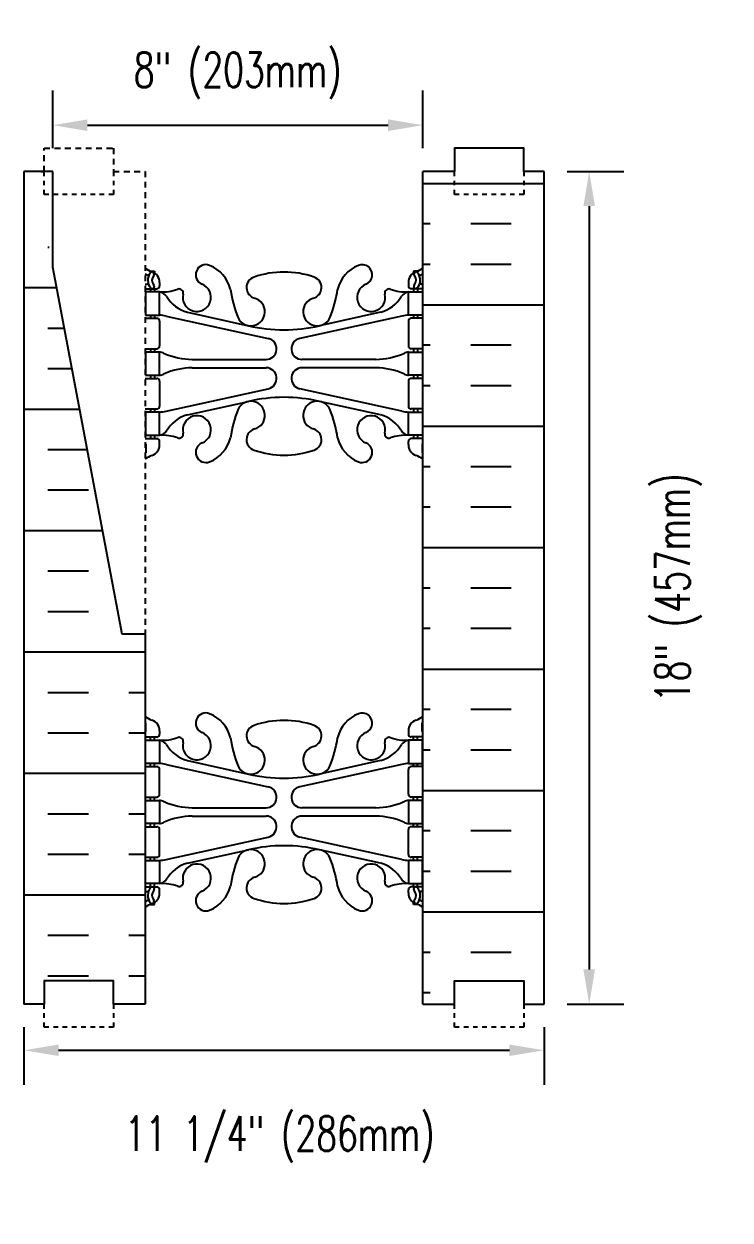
# Model space of a CAD drawing. Header units: inches. Extents: x 160 to 212.4, y 151.6 to 193.7.
# Drawn here: x 178.4 to 193.68, y 151.57 to 177.43 of the extents above; entities that cross this region are included whole.
import ezdxf

# ---------------------------------------------------------------- set-up
doc = ezdxf.new("R2010")
doc.units = ezdxf.units.IN
doc.header["$MEASUREMENT"] = 0
doc.linetypes.add('DASHED2', pattern=[0.375, 0.25, -0.125])
doc.linetypes.add('HIDDEN2', pattern=[0.1875, 0.125, -0.0625])
for name, color, linetype in [('HATCH', 12, 'Continuous'), ('Hidden2', 12, 'HIDDEN2'), ('line25', 2, 'Continuous'), ('LINE50', 5, 'Continuous'), ('LINE9', 9, 'Continuous'), ('TEXT', 4, 'Continuous'), ('Web_Edge', 9, 'Continuous')]:
    doc.layers.add(name, color=color, linetype=linetype)
doc.styles.add('DIM', font='romans.shx', dxfattribs={"width": 0.7})
doc.dimstyles.new('ext_8', dxfattribs={"dimscale": 8, "dimtxt": 0.09375, "dimasz": 0.09375, "dimexe": 0.09375, "dimexo": 0.0625, "dimgap": 0.0625, "dimtad": 1, "dimdec": 1, "dimzin": 3, "dimdsep": 46, "dimlunit": 4, "dimtxsty": 'DIM', "dimcen": 0.09, "dimdle": 0.09375, "dimclrt": 4, "dimadec": 0, "dimazin": 0, "dimtfac": 1, "dimtdec": 1, "dimtmove": 2, "dimatfit": 3, "dimfxl": 0, "dimfrac": 2, "dimtolj": 1, "dimtzin": 0, "dimarcsym": 0})

# ---------------------------------------------------------------- blocks, each defined once
blk = doc.blocks.new('*D19')
at = {"layer": 'Defpoints', "color": 0}
for p in [(189.654, 174.242), (189.654, 156.242), (190.629, 156.242)]:
    blk.add_point(p, dxfattribs=at)
at = {"layer": 'TEXT', "color": 0, "lineweight": -2}
for p, q in [((190.154, 174.242), (191.379, 174.242)), ((190.629, 173.492), (190.629, 156.992)), ((190.154, 156.242), (191.379, 156.242))]:
    blk.add_line(p, q, dxfattribs=at)
at = {"layer": 'TEXT', "color": 0}
for points in [[(190.504, 173.492), (190.754, 173.492), (190.629, 174.242)], [(190.504, 156.992), (190.754, 156.992), (190.629, 156.242)]]:
    blk.add_solid(points, dxfattribs=at)
at = {"layer": 'TEXT', "color": 4, "insert": (192.557, 165.242), "char_height": 0.75, "attachment_point": 5, "rotation": 90, "style": 'DIM'}
blk.add_mtext('\\A1;18" (457mm)', dxfattribs=at)
blk = doc.blocks.new('*D20')
at = {"layer": 'Defpoints', "color": 0}
for p in [(187.029, 175.242), (179.029, 174.242), (187.029, 174.242)]:
    blk.add_point(p, dxfattribs=at)
at = {"layer": 'TEXT', "color": 0, "lineweight": -2}
for p, q in [((179.029, 174.742), (179.029, 175.992)), ((187.029, 174.742), (187.029, 175.992)), ((179.779, 175.242), (186.279, 175.242))]:
    blk.add_line(p, q, dxfattribs=at)
at = {"layer": 'TEXT', "color": 0}
for points in [[(179.779, 175.367), (179.779, 175.117), (179.029, 175.242)], [(186.279, 175.367), (186.279, 175.117), (187.029, 175.242)]]:
    blk.add_solid(points, dxfattribs=at)
at = {"layer": 'TEXT', "color": 4, "insert": (183.029, 176.313), "char_height": 0.75, "attachment_point": 5, "style": 'DIM'}
blk.add_mtext('\\A1;8" (203mm)', dxfattribs=at)
blk = doc.blocks.new('*D21')
at = {"layer": 'Defpoints', "color": 0}
for p in [(178.404, 156.242), (189.654, 156.242), (189.654, 155.243)]:
    blk.add_point(p, dxfattribs=at)
at = {"layer": 'TEXT', "color": 0, "lineweight": -2}
for p, q in [((178.404, 155.742), (178.404, 154.493)), ((189.654, 155.742), (189.654, 154.493)), ((179.154, 155.243), (188.904, 155.243))]:
    blk.add_line(p, q, dxfattribs=at)
at = {"layer": 'TEXT', "color": 0}
for points in [[(179.154, 155.368), (179.154, 155.118), (178.404, 155.243)], [(188.904, 155.368), (188.904, 155.118), (189.654, 155.243)]]:
    blk.add_solid(points, dxfattribs=at)
at = {"layer": 'TEXT', "color": 4, "insert": (183.938, 153.317), "char_height": 0.75, "attachment_point": 5, "style": 'DIM'}
blk.add_mtext('\\A1;11 1/4" (286mm)', dxfattribs=at)
blk = doc.blocks.new('6 web')
at = {"layer": 'Web_Edge'}
for p, q in [((-2.89, 6.845), (-2.8, 6.845)), ((-2.8, 6.845), (-2.8, 6.803)), ((2.89, 6.845), (2.8, 6.845)), ((2.8, 6.845), (2.8, 6.803)), ((-3, 6.566), (-2.958, 6.566)), ((-3, 6.466), (-2.752, 6.466)), ((-2.89, 6.466), (-2.89, 6.396)), ((-2.8, 6.466), (-2.8, 6.396)), ((-2.69, 6.596), (-2.69, 6.529)), ((2.69, 6.596), (2.69, 6.529)), ((3, 6.466), (2.752, 6.466)), ((2.8, 6.466), (2.8, 6.396)), ((2.89, 6.466), (2.89, 6.396)), ((3, 6.566), (2.958, 6.566)), ((-2.09, 5.955), (-0.768, 5.665)), ((2.09, 5.955), (0.768, 5.665)), ((-3, 5.826), (-2.752, 5.826)), ((-2.89, 5.896), (-2.89, 5.826)), ((-2.8, 5.896), (-2.8, 5.826)), ((-2.69, 5.764), (-2.69, 5.229)), ((-2.551, 5.872), (-0.34, 5.391)), ((2.551, 5.872), (0.34, 5.391)), ((2.69, 5.764), (2.69, 5.229)), ((3, 5.826), (2.752, 5.826)), ((2.8, 5.896), (2.8, 5.826)), ((2.89, 5.896), (2.89, 5.826)), ((-3, 5.166), (-2.752, 5.166)), ((-2.89, 5.166), (-2.89, 5.096)), ((-2.8, 5.166), (-2.8, 5.096)), ((-1.985, 4.936), (-0.389, 4.936)), ((1.985, 4.936), (0.389, 4.936)), ((3, 5.166), (2.752, 5.166)), ((2.8, 5.166), (2.8, 5.096)), ((2.89, 5.166), (2.89, 5.096)), ((-1.985, 4.756), (-0.389, 4.756)), ((1.985, 4.756), (0.389, 4.756)), ((-3, 4.526), (-2.752, 4.526)), ((-2.89, 4.596), (-2.89, 4.526)), ((-2.8, 4.596), (-2.8, 4.526)), ((-2.69, 4.464), (-2.69, 3.929)), ((2.69, 4.464), (2.69, 3.929)), ((3, 4.526), (2.752, 4.526)), ((2.8, 4.596), (2.8, 4.526)), ((2.89, 4.596), (2.89, 4.526)), ((-2.551, 3.82), (-0.34, 4.302)), ((2.551, 3.82), (0.34, 4.302)), ((-2.09, 3.737), (-0.768, 4.028)), ((2.09, 3.737), (0.768, 4.028)), ((-3, 3.866), (-2.752, 3.866)), ((-2.89, 3.866), (-2.89, 3.796)), ((-2.8, 3.866), (-2.8, 3.796)), ((3, 3.866), (2.752, 3.866)), ((2.8, 3.866), (2.8, 3.796)), ((2.89, 3.866), (2.89, 3.796)), ((-3, 3.226), (-2.752, 3.226)), ((-2.99, 3.106), (-2.99, 2.92)), ((-2.89, 3.296), (-2.89, 3.226)), ((-2.8, 3.296), (-2.8, 3.226)), ((-2.69, 3.096), (-2.69, 3.164)), ((2.69, 3.096), (2.69, 3.164)), ((3, 3.226), (2.752, 3.226)), ((2.8, 3.296), (2.8, 3.226)), ((2.89, 3.296), (2.89, 3.226)), ((2.99, 3.106), (2.99, 2.92)), ((-2.99, -3.106), (-2.99, -2.92)), ((-2.69, -3.096), (-2.69, -3.164)), ((2.69, -3.096), (2.69, -3.164)), ((2.99, -3.106), (2.99, -2.92)), ((-3, -3.226), (-2.752, -3.226)), ((-2.89, -3.296), (-2.89, -3.226)), ((-2.8, -3.296), (-2.8, -3.226)), ((3, -3.226), (2.752, -3.226)), ((2.8, -3.296), (2.8, -3.226)), ((2.89, -3.296), (2.89, -3.226)), ((-3, -3.866), (-2.752, -3.866)), ((-2.89, -3.866), (-2.89, -3.796)), ((-2.8, -3.866), (-2.8, -3.796)), ((-2.551, -3.82), (-0.34, -4.302)), ((-2.09, -3.737), (-0.768, -4.028)), ((2.551, -3.82), (0.34, -4.302)), ((2.09, -3.737), (0.768, -4.028)), ((3, -3.866), (2.752, -3.866)), ((2.8, -3.866), (2.8, -3.796)), ((2.89, -3.866), (2.89, -3.796)), ((-2.69, -4.464), (-2.69, -3.929)), ((2.69, -4.464), (2.69, -3.929)), ((-3, -4.526), (-2.752, -4.526)), ((-2.89, -4.596), (-2.89, -4.526)), ((-2.8, -4.596), (-2.8, -4.526)), ((3, -4.526), (2.752, -4.526)), ((2.8, -4.596), (2.8, -4.526)), ((2.89, -4.596), (2.89, -4.526)), ((-1.985, -4.756), (-0.389, -4.756)), ((1.985, -4.756), (0.389, -4.756)), ((-3, -5.166), (-2.752, -5.166)), ((-2.89, -5.166), (-2.89, -5.096)), ((-2.8, -5.166), (-2.8, -5.096)), ((-1.985, -4.936), (-0.389, -4.936)), ((1.985, -4.936), (0.389, -4.936)), ((3, -5.166), (2.752, -5.166)), ((2.8, -5.166), (2.8, -5.096)), ((2.89, -5.166), (2.89, -5.096)), ((-2.69, -5.764), (-2.69, -5.229)), ((-2.551, -5.872), (-0.34, -5.391)), ((2.551, -5.872), (0.34, -5.391)), ((2.69, -5.764), (2.69, -5.229)), ((-2.09, -5.955), (-0.768, -5.665)), ((2.09, -5.955), (0.768, -5.665)), ((-3, -5.826), (-2.752, -5.826)), ((-2.89, -5.896), (-2.89, -5.826)), ((-2.8, -5.896), (-2.8, -5.826)), ((3, -5.826), (2.752, -5.826)), ((2.8, -5.896), (2.8, -5.826)), ((2.89, -5.896), (2.89, -5.826)), ((-2.89, -6.466), (-2.89, -6.396)), ((-2.8, -6.466), (-2.8, -6.396)), ((2.8, -6.466), (2.8, -6.396)), ((2.89, -6.466), (2.89, -6.396)), ((-3, -6.466), (-2.752, -6.466)), ((-3, -6.566), (-2.958, -6.566)), ((-2.69, -6.596), (-2.69, -6.529)), ((2.69, -6.596), (2.69, -6.529)), ((3, -6.466), (2.752, -6.466)), ((3, -6.566), (2.958, -6.566)), ((-2.89, -6.845), (-2.8, -6.845)), ((-2.8, -6.845), (-2.8, -6.803)), ((2.8, -6.845), (2.8, -6.803)), ((2.89, -6.845), (2.8, -6.845))]:
    blk.add_line(p, q, dxfattribs=at)
for points in [[(-2.995, 5.896), (-2.695, 5.896), (-2.695, 6.396), (-2.995, 6.396)], [(2.995, 5.896), (2.695, 5.896), (2.695, 6.396), (2.995, 6.396)], [(-2.995, 4.596), (-2.695, 4.596), (-2.695, 5.096), (-2.995, 5.096)], [(2.995, 4.596), (2.695, 4.596), (2.695, 5.096), (2.995, 5.096)], [(-2.995, 3.296), (-2.695, 3.296), (-2.695, 3.796), (-2.995, 3.796)], [(2.995, 3.296), (2.695, 3.296), (2.695, 3.796), (2.995, 3.796)], [(-2.995, -3.296), (-2.695, -3.296), (-2.695, -3.796), (-2.995, -3.796)], [(2.995, -3.296), (2.695, -3.296), (2.695, -3.796), (2.995, -3.796)], [(-2.995, -4.596), (-2.695, -4.596), (-2.695, -5.096), (-2.995, -5.096)], [(2.995, -4.596), (2.695, -4.596), (2.695, -5.096), (2.995, -5.096)], [(-2.995, -5.896), (-2.695, -5.896), (-2.695, -6.396), (-2.995, -6.396)], [(2.995, -5.896), (2.695, -5.896), (2.695, -6.396), (2.995, -6.396)]]:
    blk.add_lwpolyline(points, close=True, dxfattribs=at)
for centre, radius, start, end in [((-1.69, 6.766), 0.22, 68.1963, 248.1963), ((1.69, 6.766), 0.22, 291.8037, 111.8037), ((-2.69, 7.303), 0.5, 231.6833, 250.5288), ((-2.69, 7.303), 0.6, 238.8907, 245.0748), ((-2.696, 6.651), 0.25, 140.1145, 222.4609), ((-2.951, 6.741), 0.02, 340.7916, 65.0748), ((-2.854, 6.782), 0.045, 319.1879, 141.448), ((-2.94, 6.596), 0.25, 0, 70.5288), ((-2.696, 6.651), 0.16, 140.0001, 222.4609), ((-1.885, 6.278), 0.745, 13.2652, 68.1963), ((0, 4.825), 2, 90, 108.923), ((0, 4.825), 2, 71.077, 90), ((1.885, 6.278), 0.745, 111.8037, 166.7348), ((2.94, 6.596), 0.25, 109.4712, 180), ((2.854, 6.782), 0.045, 38.552, 220.8121), ((2.696, 6.651), 0.16, 317.5391, 39.9999), ((2.69, 7.303), 0.5, 289.4712, 308.3167), ((2.696, 6.651), 0.25, 317.5391, 39.8855), ((2.951, 6.741), 0.02, 114.9252, 199.2084), ((2.69, 7.303), 0.6, 294.9252, 301.1093), ((-2.958, 6.586), 0.02, 270, 14.1541), ((-2.848, 6.512), 0.045, 222.4609, 42.4609), ((-2.752, 6.529), 0.0625, 270, 0), ((-1.885, 6.278), 0.305, 166.6795, 68.1963), ((-0.571, 6.49), 0.24, 108.923, 254.2747), ((0.571, 6.49), 0.24, 285.7253, 71.077), ((1.885, 6.278), 0.305, 111.8037, 13.3205), ((2.752, 6.529), 0.0625, 180, 270), ((2.848, 6.512), 0.045, 137.5391, 317.5391), ((2.958, 6.586), 0.02, 165.8459, 270), ((-2.639, 7.395), 1, 266.7879, 289.9067), ((-2.738, 6.15), 0.25, 37.2777, 80.0823), ((-1.891, 6.678), 0.75, 210.155, 254.5838), ((-2.269, 6.369), 0.09, 346.6795, 108.8651), ((1.803, 6.92), 3, 189.0273, 201.1984), ((-0.718, 5.966), 0.305, 205.3782, 74.2747), ((0.718, 5.966), 0.305, 105.7253, 334.6218), ((-1.803, 6.92), 3, 338.8016, 350.9727), ((1.891, 6.678), 0.75, 285.4162, 329.845), ((2.269, 6.369), 0.09, 71.1349, 193.3205), ((2.639, 7.395), 1, 250.0933, 273.2121), ((2.738, 6.15), 0.25, 99.9177, 142.7223), ((-2.752, 5.764), 0.0625, 0, 90), ((-2.786, 4.9), 1, 76.4291, 84.7991), ((2.786, 4.9), 1, 95.2009, 103.5709), ((2.752, 5.764), 0.0625, 90, 180), ((0, 8.932), 3.356, 256.7692, 270), ((0, 8.932), 3.356, 270, 283.2308), ((-2.752, 5.229), 0.0625, 270, 0), ((-0.389, 5.166), 0.23, 270, 77.6055), ((0.389, 5.166), 0.23, 102.3945, 270), ((2.752, 5.229), 0.0625, 180, 270), ((-2.699, 4.877), 0.219, 60.4937, 88.92), ((-1.955, 6.536), 1.6, 246.5673, 268.9203), ((1.955, 6.536), 1.6, 271.0797, 293.4327), ((2.699, 4.877), 0.219, 91.08, 119.5063), ((-1.955, 3.156), 1.6, 91.0797, 113.4327), ((-1.955, 3.156), 1.6, 91.0797, 113.4327), ((-0.389, 4.526), 0.23, 282.3945, 90), ((0.389, 4.526), 0.23, 90, 257.6055), ((1.955, 3.156), 1.6, 66.5673, 88.9203), ((1.955, 3.156), 1.6, 66.5673, 88.9203), ((-2.752, 4.464), 0.0625, 0, 90), ((-2.699, 4.815), 0.219, 271.08, 299.5063), ((-2.699, 4.815), 0.219, 271.08, 299.5063), ((2.699, 4.815), 0.219, 240.4937, 268.92), ((2.699, 4.815), 0.219, 240.4937, 268.92), ((2.752, 4.464), 0.0625, 90, 180), ((-2.752, 3.929), 0.0625, 270, 0), ((-0.718, 3.727), 0.305, 285.7253, 154.6218), ((0, 0.761), 3.356, 90, 103.2308), ((0, 0.761), 3.356, 76.7692, 90), ((0.718, 3.727), 0.305, 25.3782, 254.2747), ((2.752, 3.929), 0.0625, 180, 270), ((-2.786, 4.792), 1, 275.2009, 283.5709), ((-1.891, 3.014), 0.75, 105.4162, 149.845), ((-1.885, 3.414), 0.305, 291.8037, 193.3205), ((1.803, 2.773), 3, 158.8016, 170.9727), ((-1.803, 2.773), 3, 9.0273, 21.1984), ((1.885, 3.414), 0.305, 346.6795, 248.1963), ((1.891, 3.014), 0.75, 30.155, 74.5838), ((2.786, 4.792), 1, 256.4291, 264.7991), ((-2.738, 3.542), 0.25, 279.9177, 322.7223), ((-0.571, 3.202), 0.24, 105.7253, 251.077), ((0.571, 3.202), 0.24, 288.923, 74.2747), ((2.738, 3.542), 0.25, 217.2777, 260.0823), ((-3.01, 3.106), 0.02, 0, 60.012), ((-2.752, 3.164), 0.0625, 360, 90), ((-2.639, 2.298), 1, 70.0933, 93.2121), ((-2.269, 3.323), 0.09, 251.1349, 13.3205), ((-1.69, 2.927), 0.22, 111.8037, 291.8037), ((-1.885, 3.414), 0.745, 291.8037, 346.7348), ((1.885, 3.414), 0.745, 193.2652, 248.1963), ((1.69, 2.927), 0.22, 248.1963, 68.1963), ((2.269, 3.323), 0.09, 166.6795, 288.8651), ((2.639, 2.298), 1, 86.7879, 109.9067), ((2.752, 3.164), 0.0625, 90, 180), ((3.01, 3.106), 0.02, 119.988, 180), ((-3.01, 2.92), 0.02, 301.073, 0), ((-2.69, 2.389), 0.6, 121.073, 121.1093), ((-2.69, 2.389), 0.5, 109.4712, 128.3167), ((-2.94, 3.096), 0.25, 289.4712, 360), ((0, 4.867), 2, 251.077, 270), ((0, 4.867), 2, 270, 288.923), ((2.94, 3.096), 0.25, 180, 250.5288), ((2.69, 2.389), 0.5, 51.6833, 70.5288), ((3.01, 2.92), 0.02, 180, 238.927), ((2.69, 2.389), 0.6, 58.8907, 58.927), ((-2.69, -2.389), 0.5, 231.6833, 250.5288), ((-1.69, -2.927), 0.22, 68.1963, 248.1963), ((-1.885, -3.414), 0.745, 13.2652, 68.1963), ((1.885, -3.414), 0.745, 111.8037, 166.7348), ((1.69, -2.927), 0.22, 291.8037, 111.8037), ((2.69, -2.389), 0.5, 289.4712, 308.3167), ((-2.69, -2.389), 0.6, 238.8907, 238.927), ((-3.01, -2.92), 0.02, 360, 58.927), ((-2.94, -3.096), 0.25, 0, 70.5288), ((-0.571, -3.202), 0.24, 108.923, 254.2747), ((0, -4.867), 2, 90, 108.923), ((0, -4.867), 2, 71.077, 90), ((0.571, -3.202), 0.24, 285.7253, 71.077), ((2.94, -3.096), 0.25, 109.4712, 180), ((3.01, -2.92), 0.02, 121.073, 180), ((2.69, -2.389), 0.6, 301.073, 301.1093), ((-3.01, -3.106), 0.02, 299.988, 360), ((-2.752, -3.164), 0.0625, 270, 0), ((-2.639, -2.298), 1, 266.7879, 289.9067), ((-2.738, -3.542), 0.25, 37.2777, 80.0823), ((-2.269, -3.323), 0.09, 346.6795, 108.8651), ((-1.885, -3.414), 0.305, 166.6795, 68.1963), ((1.803, -2.773), 3, 189.0273, 201.1984), ((-1.803, -2.773), 3, 338.8016, 350.9727), ((1.885, -3.414), 0.305, 111.8037, 13.3205), ((2.269, -3.323), 0.09, 71.1349, 193.3205), ((2.639, -2.298), 1, 250.0933, 273.2121), ((2.738, -3.542), 0.25, 99.9177, 142.7223), ((2.752, -3.164), 0.0625, 180, 270), ((3.01, -3.106), 0.02, 180, 240.012), ((-1.891, -3.014), 0.75, 210.155, 254.5838), ((-0.718, -3.727), 0.305, 205.3782, 74.2747), ((0.718, -3.727), 0.305, 105.7253, 334.6218), ((1.891, -3.014), 0.75, 285.4162, 329.845), ((-2.752, -3.929), 0.0625, 0, 90), ((-2.786, -4.792), 1, 76.4291, 84.7991), ((2.786, -4.792), 1, 95.2009, 103.5709), ((2.752, -3.929), 0.0625, 90, 180), ((0, -0.761), 3.356, 256.7692, 270), ((0, -0.761), 3.356, 270, 283.2308), ((-0.389, -4.526), 0.23, 270, 77.6055), ((0.389, -4.526), 0.23, 102.3945, 270), ((-2.752, -4.464), 0.0625, 270, 0), ((-2.699, -4.815), 0.219, 60.4937, 88.92), ((-2.699, -4.815), 0.219, 60.4937, 88.92), ((-1.955, -3.156), 1.6, 246.5673, 268.9203), ((-1.955, -3.156), 1.6, 246.5673, 268.9203), ((1.955, -3.156), 1.6, 271.0797, 293.4327), ((1.955, -3.156), 1.6, 271.0797, 293.4327), ((2.699, -4.815), 0.219, 91.08, 119.5063), ((2.699, -4.815), 0.219, 91.08, 119.5063), ((2.752, -4.464), 0.0625, 180, 270), ((-2.752, -5.229), 0.0625, 0, 90), ((-2.699, -4.877), 0.219, 271.08, 299.5063), ((-1.955, -6.536), 1.6, 91.0797, 113.4327), ((-0.389, -5.166), 0.23, 282.3945, 90), ((0.389, -5.166), 0.23, 90, 257.6055), ((1.955, -6.536), 1.6, 66.5673, 88.9203), ((2.699, -4.877), 0.219, 240.4937, 268.92), ((2.752, -5.229), 0.0625, 90, 180), ((-0.718, -5.966), 0.305, 285.7253, 154.6218), ((0, -8.932), 3.356, 90, 103.2308), ((0, -8.932), 3.356, 76.7692, 90), ((0.718, -5.966), 0.305, 25.3782, 254.2747), ((-2.752, -5.764), 0.0625, 270, 0), ((-2.786, -4.9), 1, 275.2009, 283.5709), ((1.803, -6.92), 3, 158.8016, 170.9727), ((-1.803, -6.92), 3, 9.0273, 21.1984), ((2.786, -4.9), 1, 256.4291, 264.7991), ((2.752, -5.764), 0.0625, 180, 270), ((-1.891, -6.678), 0.75, 105.4162, 149.845), ((-1.885, -6.278), 0.305, 291.8037, 193.3205), ((1.885, -6.278), 0.305, 346.6795, 248.1963), ((1.891, -6.678), 0.75, 30.155, 74.5838), ((-2.738, -6.15), 0.25, 279.9177, 322.7223), ((-2.639, -7.395), 1, 70.0933, 93.2121), ((-2.269, -6.369), 0.09, 251.1349, 13.3205), ((-1.885, -6.278), 0.745, 291.8037, 346.7348), ((-0.571, -6.49), 0.24, 105.7253, 251.077), ((0.571, -6.49), 0.24, 288.923, 74.2747), ((1.885, -6.278), 0.745, 193.2652, 248.1963), ((2.269, -6.369), 0.09, 166.6795, 288.8651), ((2.639, -7.395), 1, 86.7879, 109.9067), ((2.738, -6.15), 0.25, 217.2777, 260.0823), ((-2.958, -6.586), 0.02, 345.8459, 90), ((-2.696, -6.651), 0.25, 137.5391, 219.8855), ((-2.848, -6.512), 0.045, 317.5391, 137.5391), ((-2.94, -6.596), 0.25, 289.4712, 360), ((-2.696, -6.651), 0.16, 137.5391, 219.9999), ((-2.752, -6.529), 0.0625, 360, 90), ((-1.69, -6.766), 0.22, 111.8037, 291.8037), ((0, -4.825), 2, 251.077, 270), ((0, -4.825), 2, 270, 288.923), ((1.69, -6.766), 0.22, 248.1963, 68.1963), ((2.752, -6.529), 0.0625, 90, 180), ((2.94, -6.596), 0.25, 180, 250.5288), ((2.848, -6.512), 0.045, 42.4609, 222.4609), ((2.696, -6.651), 0.16, 320.0001, 42.4609), ((2.696, -6.651), 0.25, 320.1145, 42.4609), ((2.958, -6.586), 0.02, 90, 194.1541), ((-2.69, -7.303), 0.6, 114.9252, 121.1093), ((-2.69, -7.303), 0.5, 109.4712, 128.3167), ((-2.951, -6.741), 0.02, 294.9252, 19.2084), ((-2.854, -6.782), 0.045, 218.552, 40.8121), ((2.854, -6.782), 0.045, 139.1879, 321.448), ((2.69, -7.303), 0.5, 51.6833, 70.5288), ((2.951, -6.741), 0.02, 160.7916, 245.0748), ((2.69, -7.303), 0.6, 58.8907, 65.0748)]:
    blk.add_arc(centre, radius, start, end, dxfattribs=at)

msp = doc.modelspace()

# ---------------------------------------------------------------- hatches: boundary and pattern name
at = {"layer": 'HATCH'}
h = msp.add_hatch(dxfattribs=at)
h.set_pattern_fill('INSUL', color=256, scale=7, style=0)
h.set_pattern_definition([(180, (3113.1907, -240.7677), (0, 2.625), []), (180, (3113.1907, -239.8927), (0, 2.625), [0.875, -0.875]), (180, (3113.1907, -239.0177), (0, 2.625), [0.875, -0.875])])
h.paths.add_polyline_path([(189.654, 156.242), (189.217, 156.242), (189.217, 156.742), (187.717, 156.742), (187.717, 156.242), (187.029, 156.242), (187.029, 174.242), (187.717, 174.242), (187.717, 174.742), (189.217, 174.742), (189.217, 174.242), (189.654, 174.242)])
h = msp.add_hatch(dxfattribs=at)
h.set_pattern_fill('INSUL', color=256, scale=7, style=0)
h.set_pattern_definition([(0, (-2748.8279, -295.5208), (0, 2.625), []), (0, (-2748.8279, -294.6458), (0, 2.625), [0.875, -0.875]), (0, (-2748.8279, -293.7708), (0, 2.625), [0.875, -0.875])])
edge = h.paths.add_edge_path()
edge.add_line((181.029, 164.242), (180.529, 164.242))
edge.add_line((180.529, 164.242), (178.779, 173.492))
edge.add_line((178.779, 173.492), (178.779, 174.242))
edge.add_line((178.779, 174.242), (178.404, 174.242))
edge.add_line((178.404, 174.242), (178.404, 156.242))
edge.add_line((178.404, 156.242), (178.842, 156.242))
edge.add_line((178.842, 156.242), (178.842, 156.742))
edge.add_line((178.842, 156.742), (180.342, 156.742))
edge.add_line((180.342, 156.742), (180.342, 156.242))
edge.add_line((180.342, 156.242), (180.779, 156.242))
edge.add_line((181.029, 164.242), (181.029, 156.242))

# ---------------------------------------------------------------- linework, layer by layer
at = {"layer": 'Hidden2'}
msp.add_lwpolyline([(178.779, 174.242), (178.842, 174.242), (178.842, 174.742), (180.342, 174.742), (180.342, 174.242), (181.029, 174.242), (181.029, 164.242)], dxfattribs=at)
at = {"layer": 'line25'}
for p, q in [((187.029, 156.242), (187.029, 174.242)), ((181.029, 164.242), (181.029, 156.242))]:
    msp.add_line(p, q, dxfattribs=at)
at = {"layer": 'LINE50'}
for p, q in [((178.404, 174.242), (178.404, 174.242)), ((178.404, 174.242), (178.404, 156.242)), ((179.029, 174.242), (178.404, 174.242)), ((189.654, 156.242), (189.654, 174.242))]:
    msp.add_line(p, q, dxfattribs=at)
for points in [[(189.654, 174.242), (189.217, 174.242), (189.217, 174.742), (187.717, 174.742), (187.717, 174.242), (187.029, 174.242)], [(181.029, 164.242), (180.529, 164.242), (179.029, 172.17), (179.029, 174.242)], [(181.029, 156.242), (180.342, 156.242), (180.342, 156.742), (178.842, 156.742), (178.842, 156.242), (178.404, 156.242)], [(187.029, 156.242), (187.717, 156.242), (187.717, 156.742), (189.217, 156.742), (189.217, 156.242), (189.654, 156.242)]]:
    msp.add_lwpolyline(points, dxfattribs=at)
at = {"layer": 'LINE9', "linetype": 'DASHED2', "ltscale": 0.15}
for points in [[(180.342, 174.242), (180.342, 174.242), (180.342, 173.742), (178.842, 173.742), (178.842, 174.242), (178.842, 174.242)], [(189.217, 174.242), (189.217, 174.242), (189.217, 173.742), (187.717, 173.742), (187.717, 174.242), (187.717, 174.242)], [(180.342, 156.242), (180.342, 156.242), (180.342, 155.742), (178.842, 155.742), (178.842, 156.242), (178.842, 156.242)], [(189.217, 156.242), (189.217, 156.242), (189.217, 155.742), (187.717, 155.742), (187.717, 156.242), (187.717, 156.242)]]:
    msp.add_lwpolyline(points, dxfattribs=at)

# ---------------------------------------------------------------- block references
at = {"layer": 'line25'}
msp.add_blockref('6 web', (184.029, 165.242), dxfattribs=at)

# ---------------------------------------------------------------- dimensions: what is measured, and where the dimension line sits
at = {"layer": 'TEXT'}
dim = msp.add_linear_dim(base=(187.029, 175.242), p1=(179.029, 174.242), p2=(187.029, 174.242), text='8" (203mm)', dimstyle='ext_8', dxfattribs=at)
dim.commit()
dim.dimension.update_dxf_attribs({"geometry": '*D20', "text_midpoint": (183.029, 176.313)})
dim = msp.add_linear_dim(base=(190.629, 156.242), p1=(189.654, 174.242), p2=(189.654, 156.242), angle=90, text='18" (457mm)', dimstyle='ext_8', dxfattribs=at)
dim.commit()
dim.dimension.update_dxf_attribs({"geometry": '*D19', "text_midpoint": (192.557, 165.242), "dimtype": 160})
dim = msp.add_linear_dim(base=(189.654, 155.243), p1=(178.404, 156.242), p2=(189.654, 156.242), text='11 1/4" (286mm)', dimstyle='ext_8', dxfattribs=at)
dim.commit()
dim.dimension.update_dxf_attribs({"geometry": '*D21', "text_midpoint": (183.938, 153.317), "dimtype": 160})

doc.saveas('drawing.dxf')
